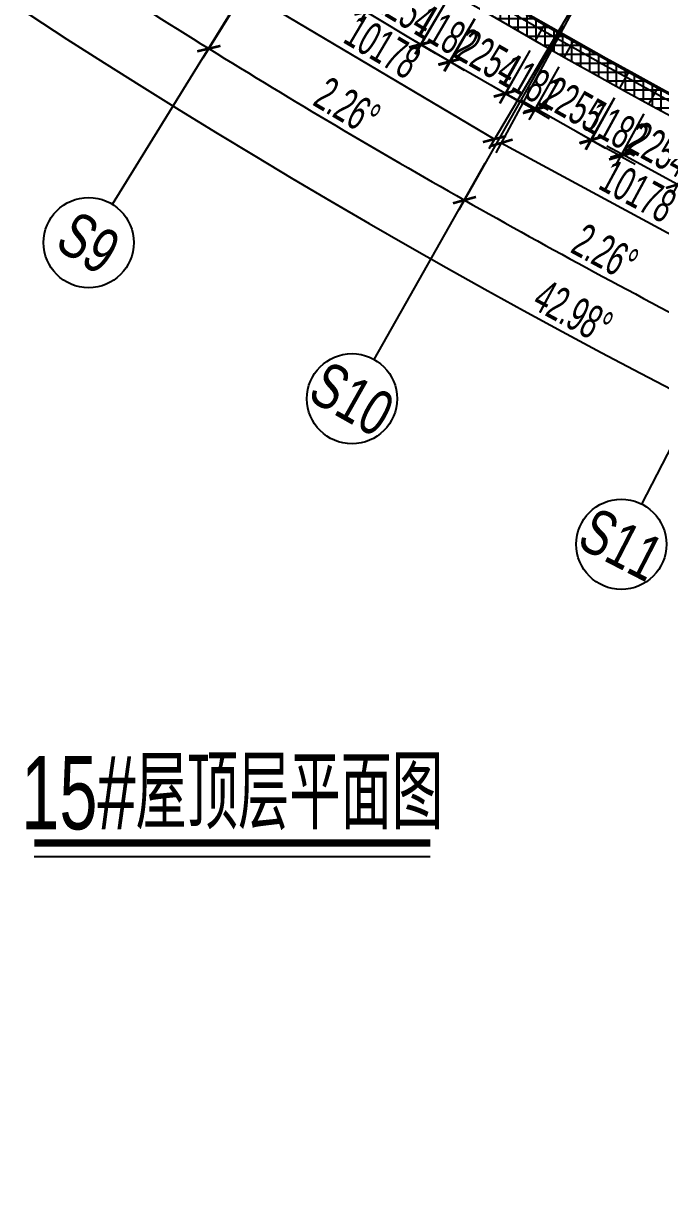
# Model space of a CAD drawing. Extents: x -668578 to 2331563, y -1202445 to 1620273.
# Drawn here: x 1291771 to 1314403, y 22423 to 63809 of the extents above; entities that cross this region are included whole.
import ezdxf
from ezdxf.enums import TextEntityAlignment as Align

# ---------------------------------------------------------------- set-up
doc = ezdxf.new("R2010")
doc.units = 0
doc.linetypes.add('CENTER2', pattern=[28.575, 19.05, -3.175, 3.175, -3.175])
doc.layers.get('0').update_dxf_attribs({"color": 8})
doc.layers.get('Defpoints').update_dxf_attribs({"color": 8})
for name, color, linetype in [('#填充层', 8, 'Continuous'), ('#幕墙线-平面', 8, 'Continuous'), ('#文字', 8, 'Continuous'), ('#标注', 8, 'Continuous'), ('#轴线', 8, 'CENTER2'), ('A-ROOF-DRAN', 8, 'Continuous'), ('dim', 8, 'Continuous'), ('WALL', 8, 'Continuous')]:
    doc.layers.add(name, color=color, linetype=linetype)
doc.styles.add('#文字', font='jrs.shx', dxfattribs={"width": 0.7, "bigfont": 'hztxt.shx'})
doc.styles.add('JHZX', font='jrs.shx', dxfattribs={"width": 0.6, "bigfont": 'jhz.shx'})
doc.dimstyles.new('JZBZ-400', dxfattribs={"dimscale": 400, "dimtxt": 3, "dimasz": 1.5, "dimexe": 1, "dimexo": 1, "dimgap": 0.5, "dimtad": 1, "dimdec": 0, "dimdsep": 46, "dimtxsty": 'JHZX', "dimblk1": 'ARCHTICK', "dimblk2": 'ARCHTICK', "dimsah": 1, "dimcen": 0, "dimclrd": 1, "dimclre": 1, "dimclrt": 2, "dimazin": 2, "dimtfac": 1, "dimtdec": 0, "dimtix": 1, "dimtmove": 0, "dimatfit": 3, "dimfxl": 0, "dimtolj": 1, "dimlwd": -1, "dimlwe": -1, "dimarcsym": 0})

# ---------------------------------------------------------------- blocks, each defined once
blk = doc.blocks.new('_ARCHTICK')
at = {"color": 0, "linetype": 'ByBlock', "const_width": 0.15}
blk.add_lwpolyline([(-0.5, -0.5), (0.5, 0.5)], dxfattribs=at)
blk = doc.blocks.new('*D2939')
at = {"layer": '#标注', "ltscale": 300, "transparency": 16777216}
for p, q in [((-1773, -1481), (-9342, -7863)), ((165914, -92056), (164727, -101884))]:
    blk.add_line(p, q, dxfattribs=at)
blk.add_arc((197092, 166179), 269610, 220.13382, 263.11563, dxfattribs=at)
at = {"layer": 'Defpoints', "color": 0, "ltscale": 300, "transparency": 16777216}
for p in [(197092, 166179), (-1467, -1224), (40380, -53208), (165962, -91659)]:
    blk.add_point(p, dxfattribs=at)
at = {"layer": '#标注', "ltscale": 300, "transparency": 16777216, "xscale": 600, "yscale": 600, "zscale": 600}
for p, rotation in [((-9036, -7605), 130.1338192809485), ((164775, -101487), 353.1156299250187)]:
    blk.add_blockref('_ARCHTICK', p, dxfattribs=dict(at, rotation=rotation))
at = {"layer": '#标注', "ltscale": 300, "transparency": 16777216, "insert": (69342, -70334), "char_height": 1200, "attachment_point": 5, "rotation": 331.6247, "style": 'JHZX'}
blk.add_mtext('\\A1;42.98°', dxfattribs=at)
blk = doc.blocks.new('*D2930')
at = {"layer": '#标注', "ltscale": 300, "transparency": 16777216}
for p, q in [((51525, -49384), (47327, -55599)), ((60147, -54962), (56198, -61338))]:
    blk.add_line(p, q, dxfattribs=at)
blk.add_arc((197092, 166179), 267210, 235.96922, 238.23142, dxfattribs=at)
at = {"layer": 'Defpoints', "color": 0, "ltscale": 300, "transparency": 16777216}
for p in [(197092, 166179), (51748, -49052), (60357, -54622), (50478, -57217)]:
    blk.add_point(p, dxfattribs=at)
at = {"layer": '#标注', "ltscale": 300, "transparency": 16777216, "xscale": 600, "yscale": 600, "zscale": 600}
for p, rotation in [((47551, -55268), 145.9692216820956), ((56409, -60998), 328.2314223311194)]:
    blk.add_blockref('_ARCHTICK', p, dxfattribs=dict(at, rotation=rotation))
at = {"layer": '#标注', "ltscale": 300, "transparency": 16777216, "insert": (52386, -57505), "char_height": 1200, "attachment_point": 5, "rotation": 327.1003, "style": 'JHZX'}
blk.add_mtext('\\A1;2.26°', dxfattribs=at)
blk = doc.blocks.new('*D2931')
at = {"layer": '#标注', "ltscale": 300, "transparency": 16777216}
for p, q in [((60147, -54962), (56198, -61338)), ((68983, -60195), (65289, -66722))]:
    blk.add_line(p, q, dxfattribs=at)
blk.add_arc((197092, 166179), 267210, 238.23142, 240.49362, dxfattribs=at)
at = {"layer": 'Defpoints', "color": 0, "ltscale": 300, "transparency": 16777216}
for p in [(197092, 166179), (60357, -54622), (69180, -59847), (59411, -62830)]:
    blk.add_point(p, dxfattribs=at)
at = {"layer": '#标注', "ltscale": 300, "transparency": 16777216, "xscale": 600, "yscale": 600, "zscale": 600}
for p, rotation in [((56409, -60998), 148.2314223311197), ((65486, -66374), 330.4936231196922)]:
    blk.add_blockref('_ARCHTICK', p, dxfattribs=dict(at, rotation=rotation))
at = {"layer": '#标注', "ltscale": 300, "transparency": 16777216, "insert": (61328, -63043), "char_height": 1200, "attachment_point": 5, "rotation": 329.3625, "style": 'JHZX'}
blk.add_mtext('\\A1;2.26°', dxfattribs=at)
blk = doc.blocks.new('*D2932')
at = {"layer": '#标注', "ltscale": 300, "transparency": 16777216}
for p, q in [((68983, -60195), (65289, -66722)), ((78018, -65075), (74585, -71743))]:
    blk.add_line(p, q, dxfattribs=at)
blk.add_arc((197092, 166179), 267210, 240.49362, 242.75582, dxfattribs=at)
at = {"layer": 'Defpoints', "color": 0, "ltscale": 300, "transparency": 16777216}
for p in [(197092, 166179), (69180, -59847), (78201, -64720), (68558, -68086)]:
    blk.add_point(p, dxfattribs=at)
at = {"layer": '#标注', "ltscale": 300, "transparency": 16777216, "xscale": 600, "yscale": 600, "zscale": 600}
for p, rotation in [((65486, -66374), 150.4936231196918), ((74768, -71388), 332.755823859536)]:
    blk.add_blockref('_ARCHTICK', p, dxfattribs=dict(at, rotation=rotation))
at = {"layer": '#标注', "ltscale": 300, "transparency": 16777216, "insert": (70482, -68223), "char_height": 1200, "attachment_point": 5, "rotation": 331.6247, "style": 'JHZX'}
blk.add_mtext('\\A1;2.26°', dxfattribs=at)
blk = doc.blocks.new('*U2924')
at = {"linetype": 'ByBlock'}
blk.add_line((0, -20), (0, 0), dxfattribs=at)
blk.add_circle((0, -24), 4, dxfattribs=at)
at = {"color": 253, "linetype": 'ByBlock', "style": 'JHZX', "width": 0.75}
blk.add_attdef('AXES', text='', height=4, dxfattribs=at).set_placement((0, -24), align=Align.MIDDLE_CENTER)
blk = doc.blocks.new('*D3012')
at = {"layer": '#标注', "transparency": 16777216}
for p, q in [((-93343, -44426), (-96912, -50452)), ((-84586, -49613), (-88155, -55638)), ((-96708, -50107), (-87951, -55294))]:
    blk.add_line(p, q, dxfattribs=at)
at = {"layer": 'Defpoints', "color": 0, "transparency": 16777216}
for p in [(-93139, -44082), (-84382, -49269), (-87951, -55294)]:
    blk.add_point(p, dxfattribs=at)
at = {"layer": '#标注', "transparency": 16777216, "xscale": 600, "yscale": 600, "zscale": 600}
for p, rotation in [((-96708, -50107), 149.3625242491921), ((-87951, -55294), 329.3625242491921)]:
    blk.add_blockref('_ARCHTICK', p, dxfattribs=dict(at, rotation=rotation))
at = {"layer": '#标注', "transparency": 16777216, "insert": (-91922, -52012), "char_height": 1200, "attachment_point": 5, "rotation": 329.3625, "style": 'JHZX'}
blk.add_mtext('\\A1;10178', dxfattribs=at)
blk = doc.blocks.new('*D3013')
at = {"layer": '#标注', "transparency": 16777216}
for p, q in [((-84572, -49621), (-87900, -55782)), ((-75617, -54458), (-78945, -60619)), ((-87710, -55430), (-78755, -60267))]:
    blk.add_line(p, q, dxfattribs=at)
at = {"layer": 'Defpoints', "color": 0, "transparency": 16777216}
for p in [(-84382, -49269), (-75427, -54106), (-78755, -60267)]:
    blk.add_point(p, dxfattribs=at)
at = {"layer": '#标注', "transparency": 16777216, "xscale": 600, "yscale": 600, "zscale": 600}
for p, rotation in [((-87710, -55430), 151.6247224242016), ((-78755, -60267), 331.6247224242016)]:
    blk.add_blockref('_ARCHTICK', p, dxfattribs=dict(at, rotation=rotation))
at = {"layer": '#标注', "transparency": 16777216, "insert": (-82853, -57145), "char_height": 1200, "attachment_point": 5, "rotation": 331.6247, "style": 'JHZX'}
blk.add_mtext('\\A1;10178', dxfattribs=at)
blk = doc.blocks.new('*U49')
blk.add_line((-10.751, -0.75), (10.883, -0.75))
at = {"const_width": 0.4}
blk.add_lwpolyline([(-10.751, 0), (10.883, 0)], dxfattribs=at)
at = {"style": 'JHZX', "width": 0.75}
blk.add_attdef('立面图', text='', height=4, dxfattribs=at).set_placement((0.064, 2.74), align=Align.MIDDLE_CENTER)
blk = doc.blocks.new('*D3342')
at = {"layer": '#标注', "ltscale": 300, "transparency": 16777216}
for p, q in [((67272, -67187), (66297, -68972)), ((69250, -68266), (68276, -70052)), ((66489, -68621), (65962, -68333)), ((68467, -69700), (66489, -68621)), ((68467, -69700), (68994, -69988))]:
    blk.add_line(p, q, dxfattribs=at)
at = {"layer": 'Defpoints', "color": 0, "ltscale": 300, "transparency": 16777216}
for p in [(67463, -66836), (69442, -67915), (66489, -68621)]:
    blk.add_point(p, dxfattribs=at)
at = {"layer": '#标注', "ltscale": 300, "transparency": 16777216, "xscale": 600, "yscale": 600, "zscale": 600}
for p, rotation in [((66489, -68621), 331.3786929872265), ((68467, -69700), 151.3786929872265)]:
    blk.add_blockref('_ARCHTICK', p, dxfattribs=dict(at, rotation=rotation))
at = {"layer": '#标注', "ltscale": 300, "transparency": 16777216, "insert": (67861, -68458), "char_height": 1200, "attachment_point": 5, "rotation": 331.3787, "style": 'JHZX'}
blk.add_mtext('\\A1;2254', dxfattribs=at)
blk = doc.blocks.new('*D3343')
at = {"layer": '#标注', "ltscale": 300, "transparency": 16777216}
for p, q in [((66230, -66626), (65218, -68471)), ((67266, -67195), (66254, -69039)), ((65410, -68120), (64884, -67832)), ((66446, -68689), (65410, -68120)), ((66446, -68689), (66972, -68977))]:
    blk.add_line(p, q, dxfattribs=at)
at = {"layer": 'Defpoints', "color": 0, "ltscale": 300, "transparency": 16777216}
for p in [(66422, -66276), (67458, -66844), (65410, -68120)]:
    blk.add_point(p, dxfattribs=at)
at = {"layer": '#标注', "ltscale": 300, "transparency": 16777216, "xscale": 600, "yscale": 600, "zscale": 600}
for p, rotation in [((65410, -68120), 331.2478529462438), ((66446, -68689), 151.2478529462438)]:
    blk.add_blockref('_ARCHTICK', p, dxfattribs=dict(at, rotation=rotation))
at = {"layer": '#标注', "ltscale": 300, "transparency": 16777216, "insert": (66313, -67703), "char_height": 1200, "attachment_point": 5, "rotation": 331.2479, "style": 'JHZX'}
blk.add_mtext('\\A1;1182', dxfattribs=at)
blk = doc.blocks.new('*D3344')
at = {"layer": '#标注', "ltscale": 300, "transparency": 16777216}
for p, q in [((64261, -65518), (63229, -67352)), ((66226, -66624), (65194, -68458)), ((63426, -67003), (62903, -66709)), ((65390, -68109), (63426, -67003)), ((65390, -68109), (65913, -68403))]:
    blk.add_line(p, q, dxfattribs=at)
at = {"layer": 'Defpoints', "color": 0, "ltscale": 300, "transparency": 16777216}
for p in [(64458, -65170), (66422, -66276), (63426, -67003)]:
    blk.add_point(p, dxfattribs=at)
at = {"layer": '#标注', "ltscale": 300, "transparency": 16777216, "xscale": 600, "yscale": 600, "zscale": 600}
for p, rotation in [((63426, -67003), 330.6245527870009), ((65390, -68109), 150.6245527870009)]:
    blk.add_blockref('_ARCHTICK', p, dxfattribs=dict(at, rotation=rotation))
at = {"layer": '#标注', "ltscale": 300, "transparency": 16777216, "insert": (64800, -66859), "char_height": 1200, "attachment_point": 5, "rotation": 330.6246, "style": 'JHZX'}
blk.add_mtext('\\A1;2255', dxfattribs=at)
blk = doc.blocks.new('*D3345')
at = {"layer": '#标注', "ltscale": 300, "transparency": 16777216}
for p, q in [((63232, -64936), (62162, -66816)), ((64259, -65519), (63189, -67400)), ((62360, -66468), (61839, -66172)), ((63387, -67052), (62360, -66468)), ((63387, -67052), (63908, -67349))]:
    blk.add_line(p, q, dxfattribs=at)
at = {"layer": 'Defpoints', "color": 0, "ltscale": 300, "transparency": 16777216}
for p in [(63430, -64588), (64457, -65172), (62360, -66468)]:
    blk.add_point(p, dxfattribs=at)
at = {"layer": '#标注', "ltscale": 300, "transparency": 16777216, "xscale": 600, "yscale": 600, "zscale": 600}
for p, rotation in [((62360, -66468), 330.3639571162656), ((63387, -67052), 150.3639571162655)]:
    blk.add_blockref('_ARCHTICK', p, dxfattribs=dict(at, rotation=rotation))
at = {"layer": '#标注', "ltscale": 300, "transparency": 16777216, "insert": (63269, -66065), "char_height": 1200, "attachment_point": 5, "rotation": 330.364, "style": 'JHZX'}
blk.add_mtext('\\A1;1181', dxfattribs=at)
blk = doc.blocks.new('*D3346')
at = {"layer": '#标注', "ltscale": 300, "transparency": 16777216}
for p, q in [((61272, -63820), (60199, -65687)), ((63226, -64943), (62153, -66810)), ((60398, -65341), (59878, -65042)), ((62352, -66464), (60398, -65341)), ((62352, -66464), (62872, -66763))]:
    blk.add_line(p, q, dxfattribs=at)
at = {"layer": 'Defpoints', "color": 0, "ltscale": 300, "transparency": 16777216}
for p in [(61471, -63473), (63425, -64596), (60398, -65341)]:
    blk.add_point(p, dxfattribs=at)
at = {"layer": '#标注', "ltscale": 300, "transparency": 16777216, "xscale": 600, "yscale": 600, "zscale": 600}
for p, rotation in [((60398, -65341), 330.1157699926653), ((62352, -66464), 150.1157699926653)]:
    blk.add_blockref('_ARCHTICK', p, dxfattribs=dict(at, rotation=rotation))
at = {"layer": '#标注', "ltscale": 300, "transparency": 16777216, "insert": (61774, -65209), "char_height": 1200, "attachment_point": 5, "rotation": 330.1158, "style": 'JHZX'}
blk.add_mtext('\\A1;2254', dxfattribs=at)
blk = doc.blocks.new('*D3347')
at = {"layer": '#标注', "ltscale": 300, "transparency": 16777216}
for p, q in [((60249, -63221), (59160, -65078)), ((61268, -63818), (60179, -65676)), ((59362, -64733), (58844, -64430)), ((60381, -65331), (59362, -64733)), ((60381, -65331), (60899, -65635))]:
    blk.add_line(p, q, dxfattribs=at)
at = {"layer": 'Defpoints', "color": 0, "ltscale": 300, "transparency": 16777216}
for p in [(60451, -62876), (61471, -63473), (59362, -64733)]:
    blk.add_point(p, dxfattribs=at)
at = {"layer": '#标注', "ltscale": 300, "transparency": 16777216, "xscale": 600, "yscale": 600, "zscale": 600}
for p, rotation in [((59362, -64733), 329.609854917948), ((60381, -65331), 149.609854917948)]:
    blk.add_blockref('_ARCHTICK', p, dxfattribs=dict(at, rotation=rotation))
at = {"layer": '#标注', "ltscale": 300, "transparency": 16777216, "insert": (60276, -64342), "char_height": 1200, "attachment_point": 5, "rotation": 329.6099, "style": 'JHZX'}
blk.add_mtext('\\A1;1182', dxfattribs=at)
blk = doc.blocks.new('*D3376')
at = {"layer": '#标注', "ltscale": 300, "transparency": 16777216}
for p, q in [((58312, -62062), (57207, -63909)), ((57412, -63566), (56897, -63258)), ((60246, -63219), (59141, -65066)), ((59347, -64723), (57412, -63566)), ((59347, -64723), (59862, -65031))]:
    blk.add_line(p, q, dxfattribs=at)
at = {"layer": 'Defpoints', "color": 0, "ltscale": 300, "transparency": 16777216}
for p in [(58517, -61719), (60451, -62876), (57412, -63566)]:
    blk.add_point(p, dxfattribs=at)
at = {"layer": '#标注', "ltscale": 300, "transparency": 16777216, "xscale": 600, "yscale": 600, "zscale": 600}
for p, rotation in [((57412, -63566), 329.116272324212), ((59347, -64723), 149.116272324212)]:
    blk.add_blockref('_ARCHTICK', p, dxfattribs=dict(at, rotation=rotation))
at = {"layer": '#标注', "ltscale": 300, "transparency": 16777216, "insert": (58790, -63458), "char_height": 1200, "attachment_point": 5, "rotation": 329.1163, "style": 'JHZX'}
blk.add_mtext('\\A1;2254', dxfattribs=at)
blk = doc.blocks.new('A$Caccc0cd0')
at = {"layer": '#标注'}
for p1, p2, picture, middle in [((-93139.5, -44082.1), (-84382.2, -49268.8), '*D3012', (-91921.8, -52012.4)), ((-84382.2, -49268.8), (-75427.1, -54105.9), '*D3013', (-82852.5, -57144.9))]:
    dim = blk.add_aligned_dim(p1=p1, p2=p2, distance=-7002.8, dimstyle='JZBZ-400', override={"dimclrd": 256, "dimclre": 256, "dimclrt": 256}, dxfattribs=at)
    dim.commit()
    dim.dimension.update_dxf_attribs({"geometry": picture, "text_midpoint": middle})
blk = doc.blocks.new('DSGDFG')
at = {"layer": '#标注', "ltscale": 300}
blk.add_arc((197092.2, 166179.2), 257800, 220.136073, 263.11563, dxfattribs=at)
at = {"layer": '#轴线', "ltscale": 200}
for radius in [228400, 236200, 244000, 251800, 257800]:
    blk.add_arc((197092.2, 166179.2), radius, 218.438892, 265.140584, dxfattribs=at)
at = {"layer": '#标注', "ltscale": 300}
blk.add_blockref('A$Caccc0cd0', (154502.6, -8915.6), dxfattribs=at)
at = {"layer": '#标注', "linetype": 'ByBlock'}
for p, xscale, yscale, rotation, values in [((57192.1, -59718.8), 400, 400, 328.2606767129008, {'AXES': 'S9'}), ((66217.4, -65064.7), 399.9999999999999, 399.9999999999999, 330.5227586429251, {'AXES': 'S10'}), ((75446.7, -70050.2), 400, 400, 332.7848405729493, {'AXES': 'S11'})]:
    blk.add_blockref('*U2924', p, dxfattribs=dict(at, xscale=xscale, yscale=yscale, rotation=rotation)).add_auto_attribs(values)
at = {"layer": '#标注', "ltscale": 300}
for base, p1, p2, picture, middle in [((40379.7, -53208.3), (-1467, -1223.5), (165961.7, -91658.5), '*D2939', (69341.6, -70334.5)), ((50478.4, -57216.7), (51748.4, -49052.3), (60357.4, -54621.7), '*D2930', (52386.2, -57504.9)), ((59410.7, -62829.8), (60357.4, -54621.7), (69179.6, -59846.8), '*D2931', (61328.4, -63042.5)), ((68557.6, -68086), (69179.6, -59846.8), (78201.1, -64719.7), '*D2932', (70482.1, -68222.8))]:
    dim = blk.add_angular_dim_3p(base=base, center=(197092.1, 166179.2), p1=p1, p2=p2, dimstyle='JZBZ-400', override={"dimclrd": 256, "dimclre": 256, "dimclrt": 256}, dxfattribs=at)
    dim.commit()
    dim.dimension.update_dxf_attribs({"geometry": picture, "text_midpoint": middle})
blk = doc.blocks.new('YD')
at = {"layer": '#填充层', "ltscale": 5}
h = blk.add_hatch(dxfattribs=at)
h.set_pattern_fill('ANTOTI', color=256, scale=200, angle=45)
h.set_pattern_definition([(90, (-1246529.6, -127785.18), (-317.5, 0), []), (180, (-1246529.6, -127785.18), (0, -317.5), [])])
edge = h.paths.add_edge_path(flags=16)
edge.add_line((40946.6, 3516.8), (14650.6, -24603.8))
edge.add_arc((16378.8, -26208.6), 2358.4, 137.11976, 226.74933)
edge.add_arc((192511.4, 162303.9), 260350, 226.942719, 258.857721)
edge.add_arc((142654.1, -90833.2), 2349.7, 258.85134, 348.59696)
edge.add_line((144957.5, -91297.7), (153512.8, -48901.7))
edge.add_arc((151209.2, -48436.9), 2350, 348.59123, 438.91139)
edge.add_arc((192511.4, 162303.9), 212400, 245.848104, 258.911393, ccw=False)
edge.add_arc((95848, -53265.7), 23850, 65.8481, 75.29128)
edge.add_arc((95848, -53265.7), 23850, 75.29128, 87.10032)
edge.add_line((97054.5, -29446.2), (95502.6, -29367.6))
edge.add_arc((96724.8, -5245.4), 24153.2, 240.48253, 267.09951, ccw=False)
edge.add_arc((192531, 162330.5), 217182.8, 226.947536, 240.269287, ccw=False)
edge.add_arc((42662.9, 1914.8), 2347.7, 46.89114, 136.97283)
edge = h.paths.add_edge_path()
edge.add_line((40435.1, 3994.6), (14138.6, -24126.6))
edge.add_arc((16378.8, -26208.6), 3058.4, 137.09547, 226.77288)
edge.add_arc((192511.4, 162303.9), 261050, 226.942477, 258.857721)
edge.add_arc((142654.2, -90833.2), 3049.7, 258.85211, 348.59773)
edge.add_line((145643.7, -91436.1), (154198.9, -49040.2))
edge.add_arc((151209.2, -48436.9), 3050, 348.59123, 438.91139)
edge.add_arc((192511.4, 162303.9), 211700, 245.848104, 258.911393, ccw=False)
edge.add_arc((95848, -53265.7), 24550, 65.8481, 75.29128)
edge.add_arc((95848, -53265.7), 24550, 75.29128, 87.10032)
edge.add_line((97089.9, -28747.1), (95538, -28668.5))
edge.add_arc((96724.8, -5245.4), 23453.1, 240.48568, 267.0995, ccw=False)
edge.add_arc((192531, 162330.5), 216482.8, 226.947536, 240.26894, ccw=False)
edge.add_arc((42662.9, 1915.2), 3047.4, 46.89794, 136.97287)
at = {"layer": '#幕墙线-平面'}
for points in [[(40435.1, 3994.6), (14138.6, -24126.6, 0.4125655), (14284.1, -28437.1, 0.1401637), (142064.5, -93825.4, 0.4129138), (145643.7, -91436.1), (154198.9, -49040.2, 0.4158512), (151795.8, -45443.8, -0.0570612), (105892.8, -30864.7, 0.041227), (102081.4, -29520.2, 0.0515723), (97089.9, -28747.1), (95538, -28668.5, -0.1166495), (85170.8, -25655.1, -0.0581911), (44745.2, 4140.3, 0.4145967)], [(40946.6, 3516.8), (14650.6, -24603.8, 0.4123212), (14762.8, -27926.4, 0.1401627), (142199.8, -93138.6, 0.4129138), (144957.5, -91297.7), (153512.8, -48901.7, 0.4158512), (151661.2, -46130.8, -0.0570612), (105606.4, -31503.4, 0.041227), (101903.7, -30197.3, 0.0515723), (97054.5, -29446.2), (95502.6, -29367.6, -0.1166635), (84824.8, -26263.6, -0.0581927), (44267.3, 3628.8, 0.4146312)]]:
    blk.add_lwpolyline(points, format="xyb", close=True, dxfattribs=at)
at = {"layer": '#幕墙线-平面', "ltscale": 300}
for points in [[(63425.1, -64596.5), (63771.2, -63988.1)], [(64456.6, -65171.8), (64799.9, -64561.8)], [(66422.4, -66275.8), (66760.5, -65662.8)], [(67458.4, -66844.2), (67793.8, -66229.7)]]:
    blk.add_lwpolyline(points, dxfattribs=at)
at = {"layer": '#标注', "ltscale": 300}
for p1, p2, distance, picture, middle in [((60451.4, -62875.6), (58517.2, -61718.7), 2152.4, '*D3376', (58790.1, -63457.8)), ((61470.8, -63473.4), (60451.4, -62875.6), 2153.5, '*D3347', (60276.4, -64342)), ((63425.1, -64596.5), (61470.8, -63473.4), 2153.5, '*D3346', (61773.6, -65208.5)), ((64456.6, -65171.8), (63430.1, -64587.8), 2163.5, '*D3345', (63269.1, -66065)), ((66422.4, -66275.8), (64457.7, -65169.8), 2103.9, '*D3344', (64800.5, -66859)), ((67458.4, -66844.2), (66422.4, -66275.8), 2104, '*D3343', (66313.2, -67703.2)), ((69441.5, -67915.2), (67463.1, -66835.6), 2033.8, '*D3342', (67861.3, -68458.4))]:
    dim = blk.add_aligned_dim(p1=p1, p2=p2, distance=distance, dimstyle='JZBZ-400', override={"dimclrd": 256, "dimclre": 256, "dimclrt": 256}, dxfattribs=at)
    dim.commit()
    dim.dimension.update_dxf_attribs({"geometry": picture, "text_midpoint": middle})

msp = doc.modelspace()

# ---------------------------------------------------------------- linework, layer by layer
at = {"layer": 'A-ROOF-DRAN'}
for radius, start, end in [(248700, 226.459654, 256.490295), (248400, 226.459098, 256.421292)]:
    msp.add_arc((1439041, 290089.1), radius, start, end, dxfattribs=at)
at = {"layer": 'WALL'}
for points in [[(1287293.5, 131472.6), (1260997.3, 103351.8, 0.4124197), (1261121.5, 99676.4, 0.1401631), (1388681.1, 34401.3, 0.4129138), (1391732.1, 36438), (1400287.4, 78834, 0.4158512), (1398238.9, 81899.8, -0.0570612), (1352238.3, 96509.9, 0.041227), (1348496.7, 97829.7, 0.0515723), (1343596.8, 98588.7), (1342044.8, 98667.3, -0.1166586), (1331477.9, 101738.9, -0.0581921), (1290967.6, 131596.6, 0.4146173), (1287293.5, 131472.6)], [(1287439.7, 131336.1), (1261143.6, 103215.4, 0.4123421), (1261258.3, 99822.3, 0.1401627), (1388719.7, 34597.6, 0.4129138), (1391536.1, 36477.6), (1400091.4, 78873.6, 0.4158512), (1398200.4, 81703.5, -0.0570612), (1352156.5, 96327.4, 0.041227), (1348446, 97636.3, 0.0515723), (1343586.7, 98388.9), (1342034.7, 98467.5, -0.1166625), (1331379.1, 101565, -0.0581926), (1290831, 131450.5, 0.4146283)]]:
    msp.add_lwpolyline(points, format="xyb", close=True, dxfattribs=at)

# ---------------------------------------------------------------- block references
at = {"layer": '#标注'}
msp.add_blockref('DSGDFG', (1241948.9, 123910), dxfattribs=at)
ref = msp.add_blockref('*U49', (1299145.3, 34728.8), dxfattribs=dict(at, xscale=650, yscale=650, zscale=650))
ref.add_attrib('立面图', '15#屋顶层平面图', dxfattribs={"layer": '#文字', "color": 2, "height": 2600, "style": '#文字', "width": 0.7}).set_placement((1299187.1, 36509.6), align=Align.MIDDLE_CENTER)
at = {"layer": 'dim'}
msp.add_blockref('YD', (1246529.6, 127785.2), dxfattribs=at)

doc.saveas('drawing.dxf')
